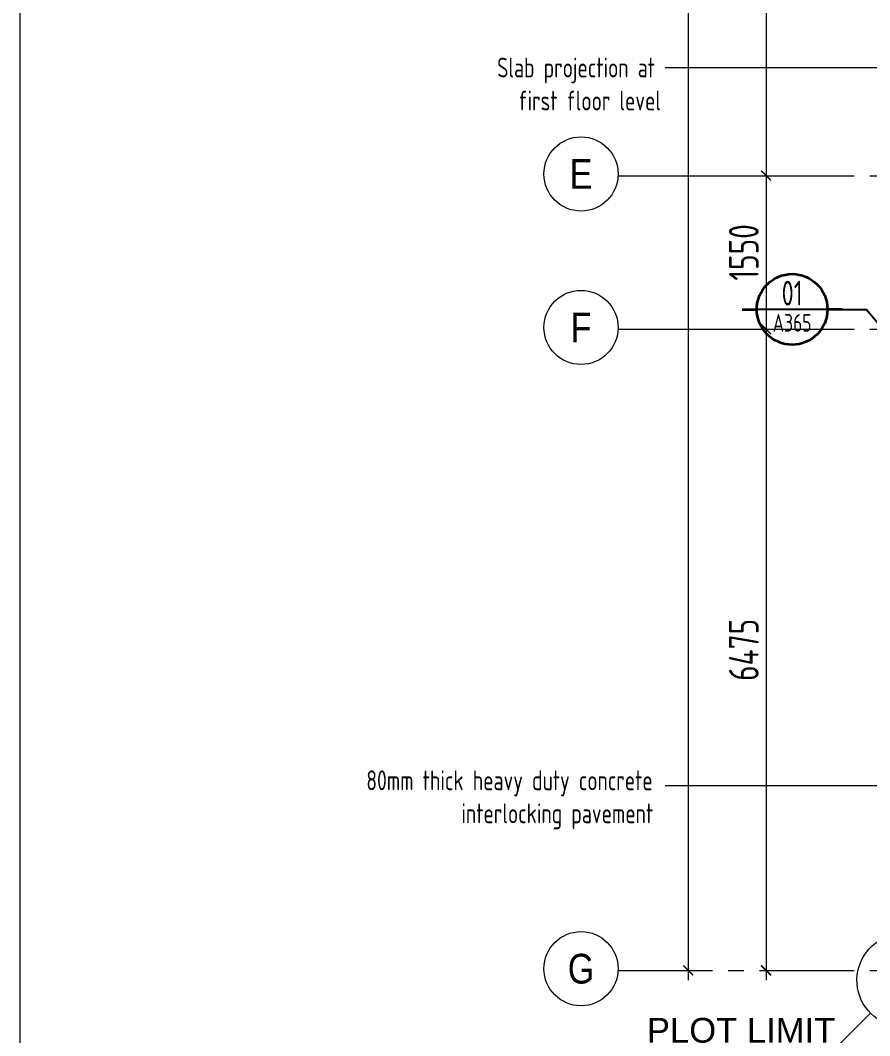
# Model space of a CAD drawing. Header units: millimetres. Extents: x -8913 to 62688, y -13000 to 43000.
# Drawn here: x -8913 to -339, y -559 to 9694 of the extents above; entities that cross this region are included whole.
import ezdxf
from ezdxf.enums import TextEntityAlignment as Align

# ---------------------------------------------------------------- set-up
doc = ezdxf.new("R2010")
doc.units = ezdxf.units.MM
doc.header["$MEASUREMENT"] = 0
doc.header["$PDMODE"] = 1
doc.linetypes.add('1735 X DT-5BR-Grids$0$CENTER2', pattern=[28.575, 19.05, -3.175, 3.175, -3.175])
doc.linetypes.add('HIDDEN2', pattern=[4.7625, 3.175, -1.5875])
doc.layers.add('00--VIEWPORT', color=6, linetype='Continuous', lineweight=0, plot=False)
for name, color, linetype, lineweight in [('05--LEADER', 8, 'Continuous', 13), ('05--TEXT-2', 2, 'Continuous', 25), ('08--DETREF', 7, 'Continuous', 25), ('08--SECTREF', 7, 'Continuous', 35), ('08--SECTREF-1', 2, 'Continuous', 25), ('08--SECTREF-2', 4, 'Continuous', 35), ('1735 X DT-5BR-Grids$0$03--GRID', 252, '1735 X DT-5BR-Grids$0$CENTER2', 5), ('1735 X DT-5BR-Grids$0$03--GRIDBUBBLE', 8, 'Continuous', 18), ('1735 X DT-5BR-Grids$0$03--GRIDTEXT', 4, 'Continuous', 40), ('1735 X DT-5BR-Grids$0$07--GRID DIM', 2, 'Continuous', 25), ('1735 X DT-5BR-Plot Limit$0$G-ANNO-LIN02', 9, 'Continuous', 20), ('1735 X DT-5BR-Plot Limit$0$L-ANNO-TEXT', 3, 'Continuous', 13), ('Z--X-REF', 7, 'Continuous', 0)]:
    doc.layers.add(name, color=color, linetype=linetype, lineweight=lineweight)
doc.styles.add('1735 X DT-5BR-Grids$0$Ariel', font='arial.ttf', dxfattribs={"width": 0.8})
doc.styles.add('1735 X DT-5BR-Grids$0$ISO', font='isocp2.shx', dxfattribs={"width": 0.8})
doc.styles.add('1735 X DT-5BR-Grids$0$ROMANS', font='ARIALN.TTF')
doc.styles.add('1735 X DT-5BR-Plot Limit$0$SDC-TEXT', font='arial.ttf')
doc.styles.add('ISO', font='isocp2.shx', dxfattribs={"width": 0.8})
doc.dimstyles.new('1735 X DT-5BR-Grids$0$1-100_AR', dxfattribs={"dimtxt": 300, "dimasz": 100, "dimexe": 100, "dimexo": 100, "dimgap": 0, "dimtad": 0, "dimzin": 12, "dimdsep": 46, "dimtxsty": '1735 X DT-5BR-Grids$0$ISO', "dimblk": '1735 X DT-5BR-Grids$0$_ArchTick', "dimcen": 100, "dimdle": 100, "dimclrd": 8, "dimclre": 9, "dimclrt": 2, "dimadec": 0, "dimazin": 0, "dimtfac": 1, "dimtmove": 0, "dimatfit": 2, "dimldrblk": '1735 X DT-5BR-Grids$0$_ArchTick', "dimfxl": 1, "dimtvp": 0.75, "dimtolj": 1, "dimtzin": 12, "dimlwd": 9, "dimlwe": 9, "dimarcsym": 0})
doc.dimstyles.new('Copy of 1-100_AR LEADER', dxfattribs={"dimtxt": 200, "dimasz": 100, "dimexe": 100, "dimexo": 100, "dimgap": 0, "dimtad": 0, "dimdec": 0, "dimzin": 12, "dimdsep": 46, "dimtxsty": 'ISO', "dimcen": 150, "dimdle": 100, "dimclrd": 8, "dimclre": 9, "dimclrt": 2, "dimadec": 0, "dimazin": 0, "dimtfac": 1, "dimtdec": 0, "dimtmove": 0, "dimatfit": 2, "dimfxl": 1, "dimtvp": 0.75, "dimtolj": 1, "dimtzin": 12, "dimlwd": 9, "dimlwe": 9, "dimarcsym": 0})

# ---------------------------------------------------------------- blocks, each defined once
blk = doc.blocks.new('*U206')
blk.add_line((-183974, 60145), (-184974, 60145))
at = {"layer": '08--DETREF'}
blk.add_lwpolyline([(-183767, 60145), (-183423, 60145), (-182964, 59600)], dxfattribs=at)
at = {"layer": '08--DETREF', "color": 251, "linetype": 'HIDDEN2', "ltscale": 100, "const_width": 35}
blk.add_lwpolyline([(-173796, 50884, -0.414214), (-174216, 50464), (-182667, 50464, -0.414214), (-183087, 50884), (-183087, 59303, -0.414214), (-182667, 59723), (-174216, 59723, -0.414214), (-173796, 59303)], format="xyb", close=True, dxfattribs=at)
at = {"layer": '08--SECTREF'}
for p, q in [((-185181, 60145), (-184974, 60145)), ((-183767, 60145), (-183974, 60145))]:
    blk.add_line(p, q, dxfattribs=at)
blk.add_circle((-184474, 60145), 500, dxfattribs=at)
at = {"layer": '08--SECTREF-1', "style": 'ISO', "width": 0.8, "flags": 4}
blk.add_attdef('DRG-NO', text='', height=250, dxfattribs=at).set_placement((-184474, 59954), align=Align.MIDDLE_CENTER)
at = {"layer": '08--SECTREF-2', "style": 'ISO', "width": 0.8, "flags": 4}
blk.add_attdef('SECTION', text='', height=350, dxfattribs=at).set_placement((-184474, 60374), align=Align.MIDDLE_CENTER)
blk = doc.blocks.new('1735 X DT-5BR-Grids$0$GRUDH')
at = {"layer": '1735 X DT-5BR-Grids$0$03--GRIDBUBBLE'}
blk.add_circle((0, 0), 499, dxfattribs=at)
at = {"layer": '1735 X DT-5BR-Grids$0$03--GRIDTEXT', "style": '1735 X DT-5BR-Grids$0$Ariel', "width": 0.8, "flags": 4}
blk.add_attdef('GRID', text='', height=400, dxfattribs=at).set_placement((0, 0), align=Align.MIDDLE_CENTER)
blk = doc.blocks.new('1735 X DT-5BR-Grids$0$_ArchTick')
at = {"color": 0, "const_width": 0.15}
blk.add_lwpolyline([(-0.5, -0.5), (0.5, 0.5)], dxfattribs=at)
blk = doc.blocks.new('*D453')
at = {"layer": '1735 X DT-5BR-Grids$0$07--GRID DIM', "color": 8, "lineweight": 9, "transparency": 16777216}
blk.add_line((-2171, 24475), (-2171, 0), dxfattribs=at)
at = {"layer": '1735 X DT-5BR-Grids$0$07--GRID DIM', "color": 9, "lineweight": 9, "transparency": 16777216}
for p, q in [((-2779, 24375), (-2071, 24375)), ((-2779, 100), (-2071, 100))]:
    blk.add_line(p, q, dxfattribs=at)
at = {"layer": 'Defpoints', "color": 0, "transparency": 16777216}
for p in [(-2879, 24375), (-2879, 100), (-2171, 100)]:
    blk.add_point(p, dxfattribs=at)
at = {"layer": '1735 X DT-5BR-Grids$0$07--GRID DIM', "color": 8, "lineweight": 9, "transparency": 16777216, "xscale": 100, "yscale": 100, "zscale": 100}
for p, rotation in [((-2171, 24375), 90), ((-2171, 100), 270)]:
    blk.add_blockref('1735 X DT-5BR-Grids$0$_ArchTick', p, dxfattribs=dict(at, rotation=rotation))
at = {"layer": '1735 X DT-5BR-Grids$0$07--GRID DIM', "color": 2, "transparency": 16777216, "insert": (-2396, 12237), "char_height": 300, "attachment_point": 5, "rotation": 90, "style": '1735 X DT-5BR-Grids$0$ISO'}
blk.add_mtext('\\A1;24275', dxfattribs=at)
blk = doc.blocks.new('*D457')
at = {"layer": '1735 X DT-5BR-Grids$0$07--GRID DIM', "color": 8, "lineweight": 9, "transparency": 16777216}
blk.add_line((-1385, 13100), (-1385, 8025), dxfattribs=at)
at = {"layer": '1735 X DT-5BR-Grids$0$07--GRID DIM', "color": 9, "lineweight": 9, "transparency": 16777216}
for p, q in [((-2071, 13000), (-1285, 13000)), ((-2071, 8125), (-1285, 8125))]:
    blk.add_line(p, q, dxfattribs=at)
at = {"layer": 'Defpoints', "color": 0, "transparency": 16777216}
for p in [(-2171, 13000), (-2171, 8125), (-1385, 8125)]:
    blk.add_point(p, dxfattribs=at)
at = {"layer": '1735 X DT-5BR-Grids$0$07--GRID DIM', "color": 8, "lineweight": 9, "transparency": 16777216, "xscale": 100, "yscale": 100, "zscale": 100}
for p, rotation in [((-1385, 13000), 90), ((-1385, 8125), 270)]:
    blk.add_blockref('1735 X DT-5BR-Grids$0$_ArchTick', p, dxfattribs=dict(at, rotation=rotation))
at = {"layer": '1735 X DT-5BR-Grids$0$07--GRID DIM', "color": 2, "transparency": 16777216, "insert": (-1610, 10562), "char_height": 300, "attachment_point": 5, "rotation": 90, "style": '1735 X DT-5BR-Grids$0$ISO'}
blk.add_mtext('\\A1;4875', dxfattribs=at)
blk = doc.blocks.new('*D458')
at = {"layer": '1735 X DT-5BR-Grids$0$07--GRID DIM', "color": 8, "lineweight": 9, "transparency": 16777216}
blk.add_line((-1385, 8225), (-1385, 6475), dxfattribs=at)
at = {"layer": '1735 X DT-5BR-Grids$0$07--GRID DIM', "color": 9, "lineweight": 9, "transparency": 16777216}
for p, q in [((-2071, 8125), (-1285, 8125)), ((-2071, 6575), (-1285, 6575))]:
    blk.add_line(p, q, dxfattribs=at)
at = {"layer": 'Defpoints', "color": 0, "transparency": 16777216}
for p in [(-2171, 8125), (-2171, 6575), (-1385, 6575)]:
    blk.add_point(p, dxfattribs=at)
at = {"layer": '1735 X DT-5BR-Grids$0$07--GRID DIM', "color": 8, "lineweight": 9, "transparency": 16777216, "xscale": 100, "yscale": 100, "zscale": 100}
for p, rotation in [((-1385, 8125), 90), ((-1385, 6575), 270)]:
    blk.add_blockref('1735 X DT-5BR-Grids$0$_ArchTick', p, dxfattribs=dict(at, rotation=rotation))
at = {"layer": '1735 X DT-5BR-Grids$0$07--GRID DIM', "color": 2, "transparency": 16777216, "insert": (-1610, 7350), "char_height": 300, "attachment_point": 5, "rotation": 90, "style": '1735 X DT-5BR-Grids$0$ISO'}
blk.add_mtext('\\A1;1550', dxfattribs=at)
blk = doc.blocks.new('*D459')
at = {"layer": '1735 X DT-5BR-Grids$0$07--GRID DIM', "color": 8, "lineweight": 9, "transparency": 16777216}
blk.add_line((-1385, 6675), (-1385, 0), dxfattribs=at)
at = {"layer": '1735 X DT-5BR-Grids$0$07--GRID DIM', "color": 9, "lineweight": 9, "transparency": 16777216}
for p, q in [((-2071, 6575), (-1285, 6575)), ((-1410, 100), (-1285, 100))]:
    blk.add_line(p, q, dxfattribs=at)
at = {"layer": 'Defpoints', "color": 0, "transparency": 16777216}
for p in [(-2171, 6575), (-1510, 100), (-1385, 100)]:
    blk.add_point(p, dxfattribs=at)
at = {"layer": '1735 X DT-5BR-Grids$0$07--GRID DIM', "color": 8, "lineweight": 9, "transparency": 16777216, "xscale": 100, "yscale": 100, "zscale": 100}
for p, rotation in [((-1385, 6575), 90), ((-1385, 100), 270)]:
    blk.add_blockref('1735 X DT-5BR-Grids$0$_ArchTick', p, dxfattribs=dict(at, rotation=rotation))
at = {"layer": '1735 X DT-5BR-Grids$0$07--GRID DIM', "color": 2, "transparency": 16777216, "insert": (-1610, 3337), "char_height": 300, "attachment_point": 5, "rotation": 90, "style": '1735 X DT-5BR-Grids$0$ISO'}
blk.add_mtext('\\A1;6475', dxfattribs=at)
blk = doc.blocks.new('*U639')
at = {"layer": '1735 X DT-5BR-Plot Limit$0$G-ANNO-LIN02'}
for points in [[(-2, 468), (-84, 248), (-86, 460), (-181, 595), (-2, 468)], [(469, 0), (597, -178), (461, -79), (282, -110), (469, 0)], [(-331, -331), (-771, -771), (-2389, -771)]]:
    blk.add_lwpolyline(points, dxfattribs=at)
at = {"layer": '1735 X DT-5BR-Plot Limit$0$G-ANNO-LIN02', "extrusion": (2.49569e-39, 1.1487e-38, -1)}
blk.add_ellipse((0, 0), major_axis=(-99, -458), ratio=0.997525, start_param=-1.614984, end_param=2.7411, dxfattribs=at)
at = {"layer": '1735 X DT-5BR-Plot Limit$0$L-ANNO-TEXT', "insert": (-1637, -506), "char_height": 250, "width": 2000, "attachment_point": 5, "rotation": 0.0173, "style": '1735 X DT-5BR-Plot Limit$0$SDC-TEXT'}
blk.add_mtext('PLOT LIMIT', dxfattribs=at)
blk = doc.blocks.new('1735 X DT-5BR-Plot Limit')
at = {"layer": '1735 X DT-5BR-Plot Limit$0$L-ANNO-TEXT'}
blk.add_blockref('*U639', (0, 0), dxfattribs=at)
blk = doc.blocks.new('1735 X DT-5BR-Grids')
at = {"layer": '1735 X DT-5BR-Grids$0$03--GRID', "ltscale": 50}
for p, q in [((-2878.651, 8124.999), (20742.863, 8124.999)), ((-2878.651, 6575, 0), (20742.863, 6575, 0)), ((-2878.651, 100), (20742.863, 100))]:
    blk.add_line(p, q, dxfattribs=at)
at = {"layer": '1735 X DT-5BR-Grids$0$03--GRIDBUBBLE'}
ref = blk.add_blockref('1735 X DT-5BR-Grids$0$GRUDH', (-3252.874, 8142.347), dxfattribs=dict(at, xscale=0.75, yscale=0.75, zscale=0.75, rotation=267.345885247266))
ref.add_attrib('GRID', 'E', dxfattribs={"layer": '1735 X DT-5BR-Grids$0$03--GRIDTEXT', "height": 300, "style": '1735 X DT-5BR-Grids$0$ROMANS'}).set_placement((-3252.874, 8142.347), align=Align.MIDDLE_CENTER)
ref = blk.add_blockref('1735 X DT-5BR-Grids$0$GRUDH', (-3252.874, 6592.348, 0), dxfattribs=dict(at, xscale=0.75, yscale=0.75, zscale=0.75, rotation=267.345885247266))
ref.add_attrib('GRID', 'F', dxfattribs={"layer": '1735 X DT-5BR-Grids$0$03--GRIDTEXT', "height": 300, "style": '1735 X DT-5BR-Grids$0$ROMANS'}).set_placement((-3252.874, 6592.348, 0), align=Align.MIDDLE_CENTER)
ref = blk.add_blockref('1735 X DT-5BR-Grids$0$GRUDH', (-3252.874, 117.348), dxfattribs=dict(at, xscale=0.75, yscale=0.75, zscale=0.75, rotation=267.345885247266))
ref.add_attrib('GRID', 'G', dxfattribs={"layer": '1735 X DT-5BR-Grids$0$03--GRIDTEXT', "height": 300, "style": '1735 X DT-5BR-Grids$0$ROMANS'}).set_placement((-3252.874, 117.348), align=Align.MIDDLE_CENTER)
at = {"layer": '1735 X DT-5BR-Grids$0$07--GRID DIM'}
for base, p1, p2, picture, middle in [((-2170.625, 100), (-2878.651, 24374.999), (-2878.651, 100), '*D453', (-2395.669, 12237.5)), ((-1385.114, 8124.999), (-2170.625, 12999.999), (-2170.625, 8124.999), '*D457', (-1610.114, 10562.499)), ((-1385.114, 6575), (-2170.625, 8124.999), (-2170.625, 6575), '*D458', (-1610.114, 7350)), ((-1385.114, 100), (-2170.625, 6575), (-1510.17, 100), '*D459', (-1610.114, 3337.5))]:
    dim = blk.add_linear_dim(base=base, p1=p1, p2=p2, angle=90, dimstyle='1735 X DT-5BR-Grids$0$1-100_AR', override={"dimtmove": 1}, dxfattribs=at)
    dim.commit()
    dim.dimension.update_dxf_attribs({"geometry": picture, "text_midpoint": middle})

msp = doc.modelspace()

# ---------------------------------------------------------------- linework, layer by layer
at = {"layer": '00--VIEWPORT'}
msp.add_lwpolyline([(62687.5, -13000), (-8912.5, -13000), (-8912.5, 43000), (62687.5, 43000)], close=True, dxfattribs=at)

# ---------------------------------------------------------------- block references
msp.add_blockref('1735 X DT-5BR-Grids', (0, 0))
at = {"layer": '08--DETREF', "xscale": 0.7142857142857143, "yscale": 0.7142857142857143, "zscale": 0.7142857142857143}
msp.add_blockref('*U206', (130645.2, -36185.7, 0), dxfattribs=at).add_auto_attribs({'SECTION': '01', 'DRG-NO': 'A365'})
at = {"layer": 'Z--X-REF'}
msp.add_blockref('1735 X DT-5BR-Plot Limit', (0, 0), dxfattribs=at)

# ---------------------------------------------------------------- texts
at = {"layer": '05--TEXT-2', "char_height": 200, "attachment_point": 1, "style": 'ISO'}
for s, insert, width in [('\\pi266.1;Slab projection at \\P\\pi480.04;first floor level', (-4365.4, 9316.5), 1952.442), ('\\pi588.79;80mm thick heavy duty concrete \\P\\pi1548.8;interlocking pavement', (-6009.1, 2119.5), 3596.788)]:
    msp.add_mtext(s, dxfattribs=dict(at, insert=insert, width=width))

# ---------------------------------------------------------------- leaders
at = {"layer": '05--LEADER'}
for points in [[(2800.3, 9214.1), (-2403.7, 9214.1)], [(521.4, 1962.3), (-2402.6, 1962.3)]]:
    msp.add_leader(points, dimstyle='Copy of 1-100_AR LEADER', dxfattribs=at)

doc.saveas('drawing.dxf')
